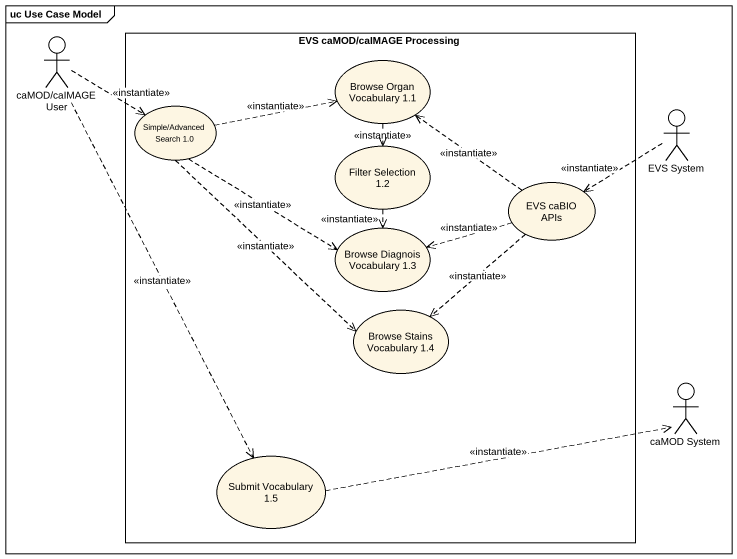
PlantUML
@startuml
mainframe uc Use Case Model
actor "caMOD/caIMAGE User" as caMOD_caIMAGE_User
rectangle "EVS caMOD/caIMAGE Processing" as EVS_caMOD_caIMAGE_Processing {
  usecase "Browse Organ Vocabulary 1.1" as Browse_Organ_Vocabulary_1_1
  usecase "Simple/Advanced Search 1.0" as Simple_Advanced_Search_1_0
  usecase "Filter Selection 1.2" as Filter_Selection_1_2
  usecase "EVS caBIO APIs" as EVS_caBIO_APIs
  usecase "Browse Diagnois Vocabulary 1.3" as Browse_Diagnois_Vocabulary
  usecase "Browse Stains Vocabulary 1.4" as Browse_Stains_Vocabulary_1_4
  usecase "Submit Vocabulary 1.5" as Submit_Vocabulary_1_5
}
actor "EVS System" as EVS_System
actor "caMOD System" as caMOD_System
caMOD_caIMAGE_User .right.> Simple_Advanced_Search_1_0 : <<instantiate>>
caMOD_caIMAGE_User ..> Submit_Vocabulary_1_5 : <<instantiate>>
Browse_Organ_Vocabulary_1_1 ..> Filter_Selection_1_2 : <<instantiate>>
Simple_Advanced_Search_1_0 .right.> Browse_Organ_Vocabulary_1_1 : <<instantiate>>
Simple_Advanced_Search_1_0 ..> Browse_Diagnois_Vocabulary : <<instantiate>>
Simple_Advanced_Search_1_0 ..> Browse_Stains_Vocabulary_1_4 : <<instantiate>>
EVS_System .left.> EVS_caBIO_APIs : <<instantiate>>
Filter_Selection_1_2 ..> Browse_Diagnois_Vocabulary : <<instantiate>>
EVS_caBIO_APIs .up.> Browse_Organ_Vocabulary_1_1 : <<instantiate>>
EVS_caBIO_APIs .left.> Browse_Diagnois_Vocabulary : <<instantiate>>
EVS_caBIO_APIs ..> Browse_Stains_Vocabulary_1_4 : <<instantiate>>
Submit_Vocabulary_1_5 .right.> caMOD_System : <<instantiate>>
@enduml
